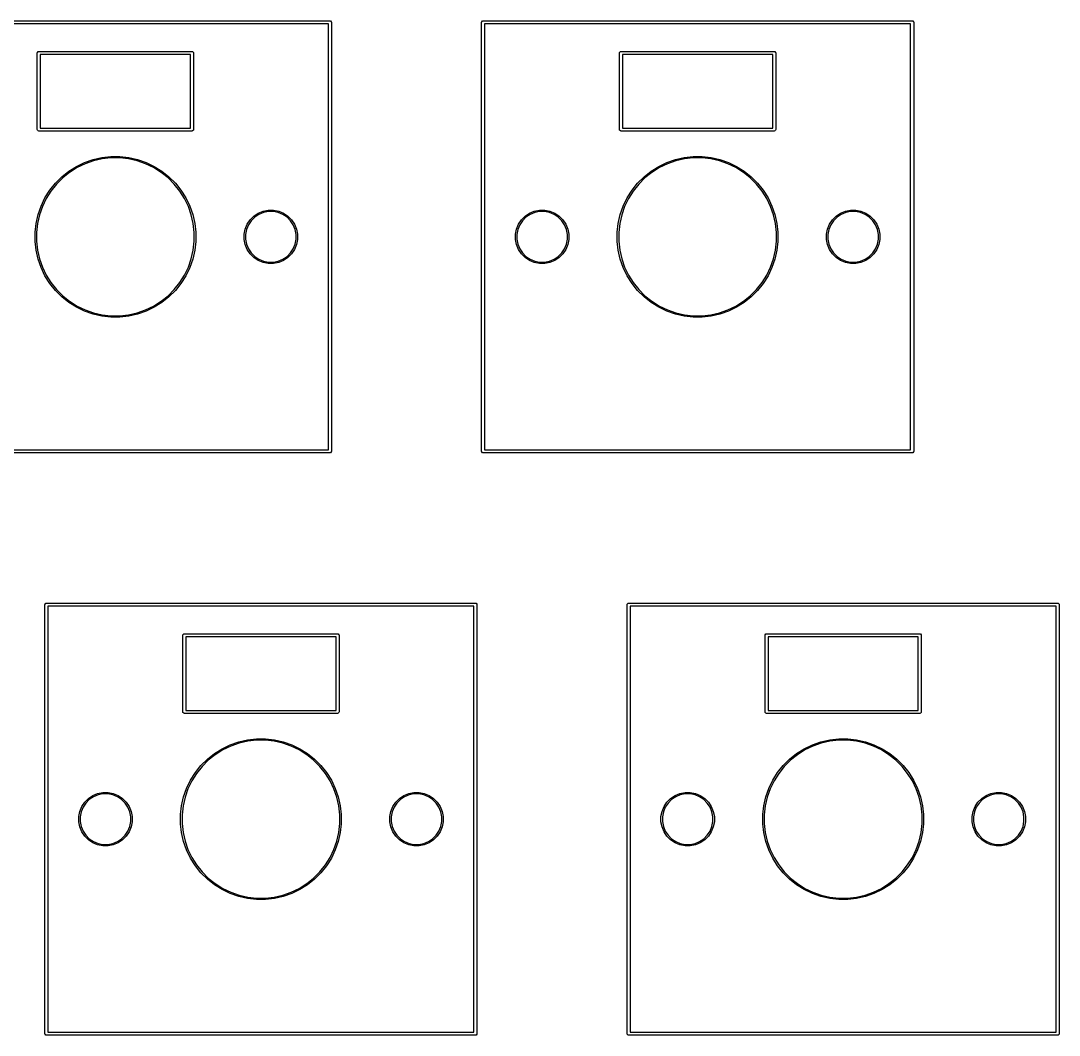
# Model space of a CAD drawing. Extents: x -11 to 295, y -114 to 10.
# Drawn here: x 44.41 to 78.3, y -45.05 to -11.95 of the extents above; entities that cross this region are included whole.
import ezdxf

# ---------------------------------------------------------------- set-up
doc = ezdxf.new("R2010")
doc.units = 0
doc.layers.add('BLACK', color=7, linetype='CONTINUOUS')

msp = doc.modelspace()

# ---------------------------------------------------------------- linework, layer by layer
at = {"layer": 'BLACK', "linetype": 'CONTINUOUS'}
for p, q in [((40.5, -11.95), (54.5, -11.95)), ((54.45, -12.05), (40.55, -12.05)), ((54.45, -25.95), (54.45, -12.05)), ((54.5, -11.95), (54.519134, -11.953806)), ((54.519134, -11.953806), (54.546194, -11.980866)), ((54.546194, -11.980866), (54.55, -12)), ((54.55, -12), (54.55, -26)), ((59.45, -12), (59.453806, -11.980866)), ((59.45, -26), (59.45, -12)), ((59.453806, -11.980866), (59.480866, -11.953806)), ((59.480866, -11.953806), (59.5, -11.95)), ((59.5, -11.95), (73.5, -11.95)), ((59.55, -12.05), (59.55, -25.95)), ((73.45, -12.05), (59.55, -12.05)), ((73.45, -25.95), (73.45, -12.05)), ((73.5, -11.95), (73.519134, -11.953806)), ((73.519134, -11.953806), (73.546194, -11.980866)), ((73.546194, -11.980866), (73.55, -12)), ((73.55, -12), (73.55, -26)), ((44.95, -13), (44.953806, -12.980866)), ((44.95, -15.5), (44.95, -13)), ((44.953806, -12.980866), (44.980866, -12.953806)), ((44.980866, -12.953806), (45, -12.95)), ((45, -12.95), (50, -12.95)), ((45.05, -13.05), (45.05, -15.45)), ((49.95, -13.05), (45.05, -13.05)), ((49.95, -15.45), (49.95, -13.05)), ((50, -12.95), (50.019134, -12.953806)), ((50.019134, -12.953806), (50.046194, -12.980866)), ((50.046194, -12.980866), (50.05, -13)), ((50.05, -13), (50.05, -15.5)), ((63.95, -13), (63.953806, -12.980866)), ((63.95, -15.5), (63.95, -13)), ((63.953806, -12.980866), (63.980866, -12.953806)), ((63.980866, -12.953806), (64, -12.95)), ((64, -12.95), (69, -12.95)), ((64.05, -13.05), (64.05, -15.45)), ((68.95, -13.05), (64.05, -13.05)), ((68.95, -15.45), (68.95, -13.05)), ((69, -12.95), (69.019134, -12.953806)), ((69.019134, -12.953806), (69.046194, -12.980866)), ((69.046194, -12.980866), (69.05, -13)), ((69.05, -13), (69.05, -15.5)), ((44.953806, -15.519134), (44.95, -15.5)), ((44.980866, -15.546194), (44.953806, -15.519134)), ((45, -15.55), (44.980866, -15.546194)), ((50, -15.55), (45, -15.55)), ((45.05, -15.45), (49.95, -15.45)), ((50.019134, -15.546194), (50, -15.55)), ((50.046194, -15.519134), (50.019134, -15.546194)), ((50.05, -15.5), (50.046194, -15.519134)), ((63.953806, -15.519134), (63.95, -15.5)), ((63.980866, -15.546194), (63.953806, -15.519134)), ((64, -15.55), (63.980866, -15.546194)), ((69, -15.55), (64, -15.55)), ((64.05, -15.45), (68.95, -15.45)), ((69.019134, -15.546194), (69, -15.55)), ((69.046194, -15.519134), (69.019134, -15.546194)), ((69.05, -15.5), (69.046194, -15.519134)), ((46.230238, -16.702539), (46.495456, -16.574816)), ((46.495456, -16.574816), (46.773307, -16.477592)), ((46.786025, -16.521739), (46.513038, -16.617262)), ((46.773307, -16.477592), (47.060296, -16.412089)), ((47.067992, -16.457382), (46.786025, -16.521739)), ((47.060296, -16.412089), (47.352815, -16.37913)), ((47.355391, -16.425), (47.067992, -16.457382)), ((47.352815, -16.37913), (47.647185, -16.37913)), ((47.644609, -16.425), (47.355391, -16.425)), ((47.932008, -16.457382), (47.644609, -16.425)), ((47.647185, -16.37913), (47.939704, -16.412089)), ((48.213975, -16.521739), (47.932008, -16.457382)), ((47.939704, -16.412089), (48.226693, -16.477592)), ((48.486962, -16.617262), (48.213975, -16.521739)), ((48.226693, -16.477592), (48.504544, -16.574816)), ((48.504544, -16.574816), (48.769762, -16.702539)), ((65.230238, -16.702539), (65.495456, -16.574816)), ((65.495456, -16.574816), (65.773307, -16.477592)), ((65.786025, -16.521739), (65.513038, -16.617262)), ((65.773307, -16.477592), (66.060296, -16.412089)), ((66.067992, -16.457382), (65.786025, -16.521739)), ((66.060296, -16.412089), (66.352815, -16.37913)), ((66.355391, -16.425), (66.067992, -16.457382)), ((66.352815, -16.37913), (66.647185, -16.37913)), ((66.644609, -16.425), (66.355391, -16.425)), ((66.932008, -16.457382), (66.644609, -16.425)), ((66.647185, -16.37913), (66.939704, -16.412089)), ((67.213975, -16.521739), (66.932008, -16.457382)), ((66.939704, -16.412089), (67.226693, -16.477592)), ((67.486962, -16.617262), (67.213975, -16.521739)), ((67.226693, -16.477592), (67.504544, -16.574816)), ((67.504544, -16.574816), (67.769762, -16.702539)), ((45.75084, -17.042689), (45.980988, -16.859153)), ((46.007574, -16.896622), (45.781454, -17.076946)), ((45.980988, -16.859153), (46.230238, -16.702539)), ((46.252461, -16.742749), (46.007574, -16.896622)), ((46.513038, -16.617262), (46.252461, -16.742749)), ((48.747539, -16.742749), (48.486962, -16.617262)), ((48.992426, -16.896622), (48.747539, -16.742749)), ((48.769762, -16.702539), (49.019012, -16.859153)), ((49.218546, -17.076946), (48.992426, -16.896622)), ((49.019012, -16.859153), (49.24916, -17.042689)), ((64.75084, -17.042689), (64.980988, -16.859153)), ((65.007574, -16.896622), (64.781454, -17.076946)), ((64.980988, -16.859153), (65.230238, -16.702539)), ((65.252461, -16.742749), (65.007574, -16.896622)), ((65.513038, -16.617262), (65.252461, -16.742749)), ((67.747539, -16.742749), (67.486962, -16.617262)), ((67.992426, -16.896622), (67.747539, -16.742749)), ((67.769762, -16.702539), (68.019012, -16.859153)), ((68.218546, -17.076946), (67.992426, -16.896622)), ((68.019012, -16.859153), (68.24916, -17.042689)), ((45.359153, -17.480988), (45.542689, -17.25084)), ((45.576946, -17.281454), (45.396622, -17.507574)), ((45.542689, -17.25084), (45.75084, -17.042689)), ((45.781454, -17.076946), (45.576946, -17.281454)), ((49.423054, -17.281454), (49.218546, -17.076946)), ((49.24916, -17.042689), (49.457311, -17.25084)), ((49.603378, -17.507574), (49.423054, -17.281454)), ((49.457311, -17.25084), (49.640847, -17.480988)), ((64.359153, -17.480988), (64.542689, -17.25084)), ((64.576946, -17.281454), (64.396622, -17.507574)), ((64.542689, -17.25084), (64.75084, -17.042689)), ((64.781454, -17.076946), (64.576946, -17.281454)), ((68.423054, -17.281454), (68.218546, -17.076946)), ((68.24916, -17.042689), (68.457311, -17.25084)), ((68.603378, -17.507574), (68.423054, -17.281454)), ((68.457311, -17.25084), (68.640847, -17.480988)), ((45.202539, -17.730238), (45.359153, -17.480988)), ((45.396622, -17.507574), (45.242749, -17.752461)), ((49.757251, -17.752461), (49.603378, -17.507574)), ((49.640847, -17.480988), (49.797461, -17.730238)), ((64.202539, -17.730238), (64.359153, -17.480988)), ((64.396622, -17.507574), (64.242749, -17.752461)), ((68.757251, -17.752461), (68.603378, -17.507574)), ((68.640847, -17.480988), (68.797461, -17.730238)), ((45.074816, -17.995456), (45.202539, -17.730238)), ((45.242749, -17.752461), (45.117262, -18.013038)), ((49.882738, -18.013038), (49.757251, -17.752461)), ((49.797461, -17.730238), (49.925184, -17.995456)), ((64.074816, -17.995456), (64.202539, -17.730238)), ((64.242749, -17.752461), (64.117262, -18.013038)), ((68.882738, -18.013038), (68.757251, -17.752461)), ((68.797461, -17.730238), (68.925184, -17.995456)), ((44.912089, -18.560296), (44.977592, -18.273307)), ((45.021739, -18.286025), (44.957382, -18.567992)), ((44.977592, -18.273307), (45.074816, -17.995456)), ((45.117262, -18.013038), (45.021739, -18.286025)), ((49.978261, -18.286025), (49.882738, -18.013038)), ((49.925184, -17.995456), (50.022408, -18.273307)), ((50.042618, -18.567992), (49.978261, -18.286025)), ((50.022408, -18.273307), (50.087911, -18.560296)), ((52.019906, -18.323616), (52.162528, -18.228319)), ((52.184216, -18.268894), (52.049093, -18.359181)), ((52.162528, -18.228319), (52.321001, -18.162677)), ((52.334356, -18.206704), (52.184216, -18.268894)), ((52.321001, -18.162677), (52.489235, -18.129213)), ((52.493745, -18.175), (52.334356, -18.206704)), ((52.489235, -18.129213), (52.660765, -18.129213)), ((52.656255, -18.175), (52.493745, -18.175)), ((52.815644, -18.206704), (52.656255, -18.175)), ((52.660765, -18.129213), (52.828999, -18.162677)), ((52.965784, -18.268894), (52.815644, -18.206704)), ((52.828999, -18.162677), (52.987472, -18.228319)), ((53.100907, -18.359181), (52.965784, -18.268894)), ((52.987472, -18.228319), (53.130094, -18.323616)), ((60.869906, -18.323616), (61.012528, -18.228319)), ((61.034216, -18.268894), (60.899093, -18.359181)), ((61.012528, -18.228319), (61.171001, -18.162677)), ((61.184356, -18.206704), (61.034216, -18.268894)), ((61.171001, -18.162677), (61.339235, -18.129213)), ((61.343745, -18.175), (61.184356, -18.206704)), ((61.339235, -18.129213), (61.510765, -18.129213)), ((61.506255, -18.175), (61.343745, -18.175)), ((61.665644, -18.206704), (61.506255, -18.175)), ((61.510765, -18.129213), (61.678999, -18.162677)), ((61.815784, -18.268894), (61.665644, -18.206704)), ((61.678999, -18.162677), (61.837472, -18.228319)), ((61.950907, -18.359181), (61.815784, -18.268894)), ((61.837472, -18.228319), (61.980094, -18.323616)), ((63.912089, -18.560296), (63.977592, -18.273307)), ((64.021739, -18.286025), (63.957382, -18.567992)), ((63.977592, -18.273307), (64.074816, -17.995456)), ((64.117262, -18.013038), (64.021739, -18.286025)), ((68.978261, -18.286025), (68.882738, -18.013038)), ((68.925184, -17.995456), (69.022408, -18.273307)), ((69.042618, -18.567992), (68.978261, -18.286025)), ((69.022408, -18.273307), (69.087911, -18.560296)), ((71.019906, -18.323616), (71.162528, -18.228319)), ((71.184216, -18.268894), (71.049093, -18.359181)), ((71.162528, -18.228319), (71.321001, -18.162677)), ((71.334356, -18.206704), (71.184216, -18.268894)), ((71.321001, -18.162677), (71.489235, -18.129213)), ((71.493745, -18.175), (71.334356, -18.206704)), ((71.489235, -18.129213), (71.660765, -18.129213)), ((71.656255, -18.175), (71.493745, -18.175)), ((71.815644, -18.206704), (71.656255, -18.175)), ((71.660765, -18.129213), (71.828999, -18.162677)), ((71.965784, -18.268894), (71.815644, -18.206704)), ((71.828999, -18.162677), (71.987472, -18.228319)), ((72.100907, -18.359181), (71.965784, -18.268894)), ((71.987472, -18.228319), (72.130094, -18.323616)), ((44.87913, -18.852815), (44.912089, -18.560296)), ((44.957382, -18.567992), (44.925, -18.855391)), ((50.075, -18.855391), (50.042618, -18.567992)), ((50.087911, -18.560296), (50.12087, -18.852815)), ((51.737677, -18.746001), (51.803319, -18.587528)), ((51.843894, -18.609216), (51.781704, -18.759356)), ((51.803319, -18.587528), (51.898616, -18.444906)), ((51.934181, -18.474093), (51.843894, -18.609216)), ((51.898616, -18.444906), (52.019906, -18.323616)), ((52.049093, -18.359181), (51.934181, -18.474093)), ((53.215819, -18.474093), (53.100907, -18.359181)), ((53.130094, -18.323616), (53.251384, -18.444906)), ((53.306106, -18.609216), (53.215819, -18.474093)), ((53.251384, -18.444906), (53.346681, -18.587528)), ((53.368296, -18.759356), (53.306106, -18.609216)), ((53.346681, -18.587528), (53.412323, -18.746001)), ((60.587677, -18.746001), (60.653319, -18.587528)), ((60.693894, -18.609216), (60.631704, -18.759356)), ((60.653319, -18.587528), (60.748616, -18.444906)), ((60.784181, -18.474093), (60.693894, -18.609216)), ((60.748616, -18.444906), (60.869906, -18.323616)), ((60.899093, -18.359181), (60.784181, -18.474093)), ((62.065819, -18.474093), (61.950907, -18.359181)), ((61.980094, -18.323616), (62.101384, -18.444906)), ((62.156106, -18.609216), (62.065819, -18.474093)), ((62.101384, -18.444906), (62.196681, -18.587528)), ((62.218296, -18.759356), (62.156106, -18.609216)), ((62.196681, -18.587528), (62.262323, -18.746001)), ((63.87913, -18.852815), (63.912089, -18.560296)), ((63.957382, -18.567992), (63.925, -18.855391)), ((69.075, -18.855391), (69.042618, -18.567992)), ((69.087911, -18.560296), (69.12087, -18.852815)), ((70.737677, -18.746001), (70.803319, -18.587528)), ((70.843894, -18.609216), (70.781704, -18.759356)), ((70.803319, -18.587528), (70.898616, -18.444906)), ((70.934181, -18.474093), (70.843894, -18.609216)), ((70.898616, -18.444906), (71.019906, -18.323616)), ((71.049093, -18.359181), (70.934181, -18.474093)), ((72.215819, -18.474093), (72.100907, -18.359181)), ((72.130094, -18.323616), (72.251384, -18.444906)), ((72.306106, -18.609216), (72.215819, -18.474093)), ((72.251384, -18.444906), (72.346681, -18.587528)), ((72.368296, -18.759356), (72.306106, -18.609216)), ((72.346681, -18.587528), (72.412323, -18.746001)), ((44.87913, -18.855391), (44.87913, -18.852815)), ((44.87913, -19.147185), (44.87913, -18.855391)), ((44.925, -18.855391), (44.925, -19.144609)), ((50.075, -19.144609), (50.075, -18.855391)), ((50.12087, -18.852815), (50.12087, -19.147185)), ((51.704213, -18.914235), (51.737677, -18.746001)), ((51.704213, -18.918745), (51.704213, -18.914235)), ((51.704213, -19.085765), (51.704213, -18.918745)), ((51.781704, -18.759356), (51.75, -18.918745)), ((51.75, -18.918745), (51.75, -19.081255)), ((53.4, -18.918745), (53.368296, -18.759356)), ((53.4, -19.081255), (53.4, -18.918745)), ((53.412323, -18.746001), (53.445787, -18.914235)), ((53.445787, -18.914235), (53.445787, -19.085765)), ((60.554213, -18.914235), (60.587677, -18.746001)), ((60.554213, -18.918745), (60.554213, -18.914235)), ((60.554213, -19.085765), (60.554213, -18.918745)), ((60.631704, -18.759356), (60.6, -18.918745)), ((60.6, -18.918745), (60.6, -19.081255)), ((62.25, -18.918745), (62.218296, -18.759356)), ((62.25, -19.081255), (62.25, -18.918745)), ((62.262323, -18.746001), (62.295787, -18.914235)), ((62.295787, -18.914235), (62.295787, -19.085765)), ((63.87913, -18.855391), (63.87913, -18.852815)), ((63.87913, -19.147185), (63.87913, -18.855391)), ((63.925, -18.855391), (63.925, -19.144609)), ((69.075, -19.144609), (69.075, -18.855391)), ((69.12087, -18.852815), (69.12087, -19.147185)), ((70.704213, -18.914235), (70.737677, -18.746001)), ((70.704213, -18.918745), (70.704213, -18.914235)), ((70.704213, -19.085765), (70.704213, -18.918745)), ((70.781704, -18.759356), (70.75, -18.918745)), ((70.75, -18.918745), (70.75, -19.081255)), ((72.4, -18.918745), (72.368296, -18.759356)), ((72.4, -19.081255), (72.4, -18.918745)), ((72.412323, -18.746001), (72.445787, -18.914235)), ((72.445787, -18.914235), (72.445787, -19.085765)), ((44.912089, -19.439704), (44.87913, -19.147185)), ((44.925, -19.144609), (44.957382, -19.432008)), ((50.042618, -19.432008), (50.075, -19.144609)), ((50.12087, -19.147185), (50.087911, -19.439704)), ((51.737677, -19.253999), (51.704213, -19.085765)), ((51.803319, -19.412472), (51.737677, -19.253999)), ((51.75, -19.081255), (51.781704, -19.240644)), ((51.781704, -19.240644), (51.843894, -19.390784)), ((53.306106, -19.390784), (53.368296, -19.240644)), ((53.412323, -19.253999), (53.346681, -19.412472)), ((53.368296, -19.240644), (53.4, -19.081255)), ((53.445787, -19.085765), (53.412323, -19.253999)), ((60.587677, -19.253999), (60.554213, -19.085765)), ((60.653319, -19.412472), (60.587677, -19.253999)), ((60.6, -19.081255), (60.631704, -19.240644)), ((60.631704, -19.240644), (60.693894, -19.390784)), ((62.156106, -19.390784), (62.218296, -19.240644)), ((62.262323, -19.253999), (62.196681, -19.412472)), ((62.218296, -19.240644), (62.25, -19.081255)), ((62.295787, -19.085765), (62.262323, -19.253999)), ((63.912089, -19.439704), (63.87913, -19.147185)), ((63.925, -19.144609), (63.957382, -19.432008)), ((69.042618, -19.432008), (69.075, -19.144609)), ((69.12087, -19.147185), (69.087911, -19.439704)), ((70.737677, -19.253999), (70.704213, -19.085765)), ((70.803319, -19.412472), (70.737677, -19.253999)), ((70.75, -19.081255), (70.781704, -19.240644)), ((70.781704, -19.240644), (70.843894, -19.390784)), ((72.306106, -19.390784), (72.368296, -19.240644)), ((72.412323, -19.253999), (72.346681, -19.412472)), ((72.368296, -19.240644), (72.4, -19.081255)), ((72.445787, -19.085765), (72.412323, -19.253999)), ((44.977592, -19.726693), (44.912089, -19.439704)), ((44.957382, -19.432008), (45.021739, -19.713975)), ((49.978261, -19.713975), (50.042618, -19.432008)), ((50.087911, -19.439704), (50.022408, -19.726693)), ((51.898616, -19.555094), (51.803319, -19.412472)), ((51.843894, -19.390784), (51.934181, -19.525907)), ((52.019906, -19.676384), (51.898616, -19.555094)), ((51.934181, -19.525907), (52.049093, -19.640819)), ((52.049093, -19.640819), (52.184216, -19.731106)), ((52.965784, -19.731106), (53.100907, -19.640819)), ((53.100907, -19.640819), (53.215819, -19.525907)), ((53.251384, -19.555094), (53.130094, -19.676384)), ((53.215819, -19.525907), (53.306106, -19.390784)), ((53.346681, -19.412472), (53.251384, -19.555094)), ((60.748616, -19.555094), (60.653319, -19.412472)), ((60.693894, -19.390784), (60.784181, -19.525907)), ((60.869906, -19.676384), (60.748616, -19.555094)), ((60.784181, -19.525907), (60.899093, -19.640819)), ((60.899093, -19.640819), (61.034216, -19.731106)), ((61.815784, -19.731106), (61.950907, -19.640819)), ((61.950907, -19.640819), (62.065819, -19.525907)), ((62.101384, -19.555094), (61.980094, -19.676384)), ((62.065819, -19.525907), (62.156106, -19.390784)), ((62.196681, -19.412472), (62.101384, -19.555094)), ((63.977592, -19.726693), (63.912089, -19.439704)), ((63.957382, -19.432008), (64.021739, -19.713975)), ((68.978261, -19.713975), (69.042618, -19.432008)), ((69.087911, -19.439704), (69.022408, -19.726693)), ((70.898616, -19.555094), (70.803319, -19.412472)), ((70.843894, -19.390784), (70.934181, -19.525907)), ((71.019906, -19.676384), (70.898616, -19.555094)), ((70.934181, -19.525907), (71.049093, -19.640819)), ((71.049093, -19.640819), (71.184216, -19.731106)), ((71.965784, -19.731106), (72.100907, -19.640819)), ((72.100907, -19.640819), (72.215819, -19.525907)), ((72.251384, -19.555094), (72.130094, -19.676384)), ((72.215819, -19.525907), (72.306106, -19.390784)), ((72.346681, -19.412472), (72.251384, -19.555094)), ((45.074816, -20.004544), (44.977592, -19.726693)), ((45.021739, -19.713975), (45.117262, -19.986962)), ((45.117262, -19.986962), (45.242749, -20.247539)), ((49.757251, -20.247539), (49.882738, -19.986962)), ((49.882738, -19.986962), (49.978261, -19.713975)), ((50.022408, -19.726693), (49.925184, -20.004544)), ((52.162528, -19.771681), (52.019906, -19.676384)), ((52.321001, -19.837323), (52.162528, -19.771681)), ((52.184216, -19.731106), (52.334356, -19.793296)), ((52.489235, -19.870787), (52.321001, -19.837323)), ((52.334356, -19.793296), (52.493745, -19.825)), ((52.660765, -19.870787), (52.489235, -19.870787)), ((52.493745, -19.825), (52.656255, -19.825)), ((52.656255, -19.825), (52.815644, -19.793296)), ((52.828999, -19.837323), (52.660765, -19.870787)), ((52.815644, -19.793296), (52.965784, -19.731106)), ((52.987472, -19.771681), (52.828999, -19.837323)), ((53.130094, -19.676384), (52.987472, -19.771681)), ((61.012528, -19.771681), (60.869906, -19.676384)), ((61.171001, -19.837323), (61.012528, -19.771681)), ((61.034216, -19.731106), (61.184356, -19.793296)), ((61.339235, -19.870787), (61.171001, -19.837323)), ((61.184356, -19.793296), (61.343745, -19.825)), ((61.510765, -19.870787), (61.339235, -19.870787)), ((61.343745, -19.825), (61.506255, -19.825)), ((61.506255, -19.825), (61.665644, -19.793296)), ((61.678999, -19.837323), (61.510765, -19.870787)), ((61.665644, -19.793296), (61.815784, -19.731106)), ((61.837472, -19.771681), (61.678999, -19.837323)), ((61.980094, -19.676384), (61.837472, -19.771681)), ((64.074816, -20.004544), (63.977592, -19.726693)), ((64.021739, -19.713975), (64.117262, -19.986962)), ((64.117262, -19.986962), (64.242749, -20.247539)), ((68.757251, -20.247539), (68.882738, -19.986962)), ((68.882738, -19.986962), (68.978261, -19.713975)), ((69.022408, -19.726693), (68.925184, -20.004544)), ((71.162528, -19.771681), (71.019906, -19.676384)), ((71.321001, -19.837323), (71.162528, -19.771681)), ((71.184216, -19.731106), (71.334356, -19.793296)), ((71.489235, -19.870787), (71.321001, -19.837323)), ((71.334356, -19.793296), (71.493745, -19.825)), ((71.660765, -19.870787), (71.489235, -19.870787)), ((71.493745, -19.825), (71.656255, -19.825)), ((71.656255, -19.825), (71.815644, -19.793296)), ((71.828999, -19.837323), (71.660765, -19.870787)), ((71.815644, -19.793296), (71.965784, -19.731106)), ((71.987472, -19.771681), (71.828999, -19.837323)), ((72.130094, -19.676384), (71.987472, -19.771681)), ((45.202539, -20.269762), (45.074816, -20.004544)), ((45.359153, -20.519012), (45.202539, -20.269762)), ((45.242749, -20.247539), (45.396622, -20.492426)), ((49.603378, -20.492426), (49.757251, -20.247539)), ((49.797461, -20.269762), (49.640847, -20.519012)), ((49.925184, -20.004544), (49.797461, -20.269762)), ((64.202539, -20.269762), (64.074816, -20.004544)), ((64.359153, -20.519012), (64.202539, -20.269762)), ((64.242749, -20.247539), (64.396622, -20.492426)), ((68.603378, -20.492426), (68.757251, -20.247539)), ((68.797461, -20.269762), (68.640847, -20.519012)), ((68.925184, -20.004544), (68.797461, -20.269762)), ((45.542689, -20.74916), (45.359153, -20.519012)), ((45.396622, -20.492426), (45.576946, -20.718546)), ((49.423054, -20.718546), (49.603378, -20.492426)), ((49.640847, -20.519012), (49.457311, -20.74916)), ((64.542689, -20.74916), (64.359153, -20.519012)), ((64.396622, -20.492426), (64.576946, -20.718546)), ((68.423054, -20.718546), (68.603378, -20.492426)), ((68.640847, -20.519012), (68.457311, -20.74916)), ((45.75084, -20.957311), (45.542689, -20.74916)), ((45.576946, -20.718546), (45.781454, -20.923054)), ((45.980988, -21.140847), (45.75084, -20.957311)), ((45.781454, -20.923054), (46.007574, -21.103378)), ((48.992426, -21.103378), (49.218546, -20.923054)), ((49.24916, -20.957311), (49.019012, -21.140847)), ((49.218546, -20.923054), (49.423054, -20.718546)), ((49.457311, -20.74916), (49.24916, -20.957311)), ((64.75084, -20.957311), (64.542689, -20.74916)), ((64.576946, -20.718546), (64.781454, -20.923054)), ((64.980988, -21.140847), (64.75084, -20.957311)), ((64.781454, -20.923054), (65.007574, -21.103378)), ((67.992426, -21.103378), (68.218546, -20.923054)), ((68.24916, -20.957311), (68.019012, -21.140847)), ((68.218546, -20.923054), (68.423054, -20.718546)), ((68.457311, -20.74916), (68.24916, -20.957311)), ((46.230238, -21.297461), (45.980988, -21.140847)), ((46.007574, -21.103378), (46.252461, -21.257251)), ((46.495456, -21.425184), (46.230238, -21.297461)), ((46.252461, -21.257251), (46.513038, -21.382738)), ((48.486962, -21.382738), (48.747539, -21.257251)), ((48.769762, -21.297461), (48.504544, -21.425184)), ((48.747539, -21.257251), (48.992426, -21.103378)), ((49.019012, -21.140847), (48.769762, -21.297461)), ((65.230238, -21.297461), (64.980988, -21.140847)), ((65.007574, -21.103378), (65.252461, -21.257251)), ((65.495456, -21.425184), (65.230238, -21.297461)), ((65.252461, -21.257251), (65.513038, -21.382738)), ((67.486962, -21.382738), (67.747539, -21.257251)), ((67.769762, -21.297461), (67.504544, -21.425184)), ((67.747539, -21.257251), (67.992426, -21.103378)), ((68.019012, -21.140847), (67.769762, -21.297461)), ((46.773307, -21.522408), (46.495456, -21.425184)), ((46.513038, -21.382738), (46.786025, -21.478261)), ((47.060296, -21.587911), (46.773307, -21.522408)), ((46.786025, -21.478261), (47.067992, -21.542618)), ((47.352815, -21.62087), (47.060296, -21.587911)), ((47.067992, -21.542618), (47.355391, -21.575)), ((47.647185, -21.62087), (47.352815, -21.62087)), ((47.355391, -21.575), (47.644609, -21.575)), ((47.644609, -21.575), (47.932008, -21.542618)), ((47.939704, -21.587911), (47.647185, -21.62087)), ((47.932008, -21.542618), (48.213975, -21.478261)), ((48.226693, -21.522408), (47.939704, -21.587911)), ((48.213975, -21.478261), (48.486962, -21.382738)), ((48.504544, -21.425184), (48.226693, -21.522408)), ((65.773307, -21.522408), (65.495456, -21.425184)), ((65.513038, -21.382738), (65.786025, -21.478261)), ((66.060296, -21.587911), (65.773307, -21.522408)), ((65.786025, -21.478261), (66.067992, -21.542618)), ((66.352815, -21.62087), (66.060296, -21.587911)), ((66.067992, -21.542618), (66.355391, -21.575)), ((66.647185, -21.62087), (66.352815, -21.62087)), ((66.355391, -21.575), (66.644609, -21.575)), ((66.644609, -21.575), (66.932008, -21.542618)), ((66.939704, -21.587911), (66.647185, -21.62087)), ((66.932008, -21.542618), (67.213975, -21.478261)), ((67.226693, -21.522408), (66.939704, -21.587911)), ((67.213975, -21.478261), (67.486962, -21.382738)), ((67.504544, -21.425184), (67.226693, -21.522408)), ((54.5, -26.05), (40.5, -26.05)), ((40.55, -25.95), (54.45, -25.95)), ((54.519134, -26.046194), (54.5, -26.05)), ((54.546194, -26.019134), (54.519134, -26.046194)), ((54.55, -26), (54.546194, -26.019134)), ((59.453806, -26.019134), (59.45, -26)), ((59.480866, -26.046194), (59.453806, -26.019134)), ((59.5, -26.05), (59.480866, -26.046194)), ((73.5, -26.05), (59.5, -26.05)), ((59.55, -25.95), (73.45, -25.95)), ((73.519134, -26.046194), (73.5, -26.05)), ((73.546194, -26.019134), (73.519134, -26.046194)), ((73.55, -26), (73.546194, -26.019134)), ((45.2, -31), (45.203806, -30.980866)), ((45.2, -45), (45.2, -31)), ((45.203806, -30.980866), (45.230866, -30.953806)), ((45.230866, -30.953806), (45.25, -30.95)), ((45.25, -30.95), (59.25, -30.95)), ((45.3, -31.05), (45.3, -44.95)), ((59.2, -31.05), (45.3, -31.05)), ((59.2, -44.95), (59.2, -31.05)), ((59.25, -30.95), (59.269134, -30.953806)), ((59.269134, -30.953806), (59.296194, -30.980866)), ((59.296194, -30.980866), (59.3, -31)), ((59.3, -31), (59.3, -45)), ((64.2, -31), (64.203806, -30.980866)), ((64.2, -45), (64.2, -31)), ((64.203806, -30.980866), (64.230866, -30.953806)), ((64.230866, -30.953806), (64.25, -30.95)), ((64.25, -30.95), (78.25, -30.95)), ((64.3, -31.05), (64.3, -44.95)), ((78.2, -31.05), (64.3, -31.05)), ((78.2, -44.95), (78.2, -31.05)), ((78.25, -30.95), (78.269134, -30.953806)), ((78.269134, -30.953806), (78.296194, -30.980866)), ((78.296194, -30.980866), (78.3, -31)), ((78.3, -31), (78.3, -45)), ((49.7, -32), (49.703806, -31.980866)), ((49.7, -34.5), (49.7, -32)), ((49.703806, -31.980866), (49.730866, -31.953806)), ((49.730866, -31.953806), (49.75, -31.95)), ((49.75, -31.95), (54.75, -31.95)), ((49.8, -32.05), (49.8, -34.45)), ((54.7, -32.05), (49.8, -32.05)), ((54.7, -34.45), (54.7, -32.05)), ((54.75, -31.95), (54.769134, -31.953806)), ((54.769134, -31.953806), (54.796194, -31.980866)), ((54.796194, -31.980866), (54.8, -32)), ((54.8, -32), (54.8, -34.5)), ((68.7, -32), (68.703806, -31.980866)), ((68.7, -34.5), (68.7, -32)), ((68.703806, -31.980866), (68.730866, -31.953806)), ((68.730866, -31.953806), (68.75, -31.95)), ((68.75, -31.95), (73.75, -31.95)), ((68.8, -32.05), (68.8, -34.45)), ((73.7, -32.05), (68.8, -32.05)), ((73.7, -34.45), (73.7, -32.05)), ((73.75, -31.95), (73.769134, -31.953806)), ((73.769134, -31.953806), (73.796194, -31.980866)), ((73.796194, -31.980866), (73.8, -32)), ((73.8, -32), (73.8, -34.5)), ((49.703806, -34.519134), (49.7, -34.5)), ((49.730866, -34.546194), (49.703806, -34.519134)), ((49.75, -34.55), (49.730866, -34.546194)), ((54.75, -34.55), (49.75, -34.55)), ((49.8, -34.45), (54.7, -34.45)), ((54.769134, -34.546194), (54.75, -34.55)), ((54.796194, -34.519134), (54.769134, -34.546194)), ((54.8, -34.5), (54.796194, -34.519134)), ((68.703806, -34.519134), (68.7, -34.5)), ((68.730866, -34.546194), (68.703806, -34.519134)), ((68.75, -34.55), (68.730866, -34.546194)), ((73.75, -34.55), (68.75, -34.55)), ((68.8, -34.45), (73.7, -34.45)), ((73.769134, -34.546194), (73.75, -34.55)), ((73.796194, -34.519134), (73.769134, -34.546194)), ((73.8, -34.5), (73.796194, -34.519134)), ((50.980238, -35.702539), (51.245456, -35.574816)), ((51.245456, -35.574816), (51.523307, -35.477592)), ((51.536025, -35.521739), (51.263038, -35.617262)), ((51.523307, -35.477592), (51.810296, -35.412089)), ((51.817992, -35.457382), (51.536025, -35.521739)), ((51.810296, -35.412089), (52.102815, -35.37913)), ((52.105391, -35.425), (51.817992, -35.457382)), ((52.102815, -35.37913), (52.397185, -35.37913)), ((52.394609, -35.425), (52.105391, -35.425)), ((52.682008, -35.457382), (52.394609, -35.425)), ((52.397185, -35.37913), (52.689704, -35.412089)), ((52.963975, -35.521739), (52.682008, -35.457382)), ((52.689704, -35.412089), (52.976693, -35.477592)), ((53.236962, -35.617262), (52.963975, -35.521739)), ((52.976693, -35.477592), (53.254544, -35.574816)), ((53.254544, -35.574816), (53.519762, -35.702539)), ((69.980238, -35.702539), (70.245456, -35.574816)), ((70.245456, -35.574816), (70.523307, -35.477592)), ((70.536025, -35.521739), (70.263038, -35.617262)), ((70.523307, -35.477592), (70.810296, -35.412089)), ((70.817992, -35.457382), (70.536025, -35.521739)), ((70.810296, -35.412089), (71.102815, -35.37913)), ((71.105391, -35.425), (70.817992, -35.457382)), ((71.102815, -35.37913), (71.397185, -35.37913)), ((71.394609, -35.425), (71.105391, -35.425)), ((71.682008, -35.457382), (71.394609, -35.425)), ((71.397185, -35.37913), (71.689704, -35.412089)), ((71.963975, -35.521739), (71.682008, -35.457382)), ((71.689704, -35.412089), (71.976693, -35.477592)), ((72.236962, -35.617262), (71.963975, -35.521739)), ((71.976693, -35.477592), (72.254544, -35.574816)), ((72.254544, -35.574816), (72.519762, -35.702539)), ((50.50084, -36.042689), (50.730988, -35.859153)), ((50.757574, -35.896622), (50.531454, -36.076946)), ((50.730988, -35.859153), (50.980238, -35.702539)), ((51.002461, -35.742749), (50.757574, -35.896622)), ((51.263038, -35.617262), (51.002461, -35.742749)), ((53.497539, -35.742749), (53.236962, -35.617262)), ((53.742426, -35.896622), (53.497539, -35.742749)), ((53.519762, -35.702539), (53.769012, -35.859153)), ((53.968546, -36.076946), (53.742426, -35.896622)), ((53.769012, -35.859153), (53.99916, -36.042689)), ((69.50084, -36.042689), (69.730988, -35.859153)), ((69.757574, -35.896622), (69.531454, -36.076946)), ((69.730988, -35.859153), (69.980238, -35.702539)), ((70.002461, -35.742749), (69.757574, -35.896622)), ((70.263038, -35.617262), (70.002461, -35.742749)), ((72.497539, -35.742749), (72.236962, -35.617262)), ((72.742426, -35.896622), (72.497539, -35.742749)), ((72.519762, -35.702539), (72.769012, -35.859153)), ((72.968546, -36.076946), (72.742426, -35.896622)), ((72.769012, -35.859153), (72.99916, -36.042689)), ((50.109153, -36.480988), (50.292689, -36.25084)), ((50.292689, -36.25084), (50.50084, -36.042689)), ((50.531454, -36.076946), (50.326946, -36.281454)), ((54.173054, -36.281454), (53.968546, -36.076946)), ((53.99916, -36.042689), (54.207311, -36.25084)), ((54.207311, -36.25084), (54.390847, -36.480988)), ((69.109153, -36.480988), (69.292689, -36.25084)), ((69.292689, -36.25084), (69.50084, -36.042689)), ((69.531454, -36.076946), (69.326946, -36.281454)), ((73.173054, -36.281454), (72.968546, -36.076946)), ((72.99916, -36.042689), (73.207311, -36.25084)), ((73.207311, -36.25084), (73.390847, -36.480988)), ((49.952539, -36.730238), (50.109153, -36.480988)), ((50.146622, -36.507574), (49.992749, -36.752461)), ((50.326946, -36.281454), (50.146622, -36.507574)), ((54.353378, -36.507574), (54.173054, -36.281454)), ((54.507251, -36.752461), (54.353378, -36.507574)), ((54.390847, -36.480988), (54.547461, -36.730238)), ((68.952539, -36.730238), (69.109153, -36.480988)), ((69.146622, -36.507574), (68.992749, -36.752461)), ((69.326946, -36.281454), (69.146622, -36.507574)), ((73.353378, -36.507574), (73.173054, -36.281454)), ((73.507251, -36.752461), (73.353378, -36.507574)), ((73.390847, -36.480988), (73.547461, -36.730238)), ((49.824816, -36.995456), (49.952539, -36.730238)), ((49.992749, -36.752461), (49.867262, -37.013038)), ((54.632738, -37.013038), (54.507251, -36.752461)), ((54.547461, -36.730238), (54.675184, -36.995456)), ((68.824816, -36.995456), (68.952539, -36.730238)), ((68.992749, -36.752461), (68.867262, -37.013038)), ((73.632738, -37.013038), (73.507251, -36.752461)), ((73.547461, -36.730238), (73.675184, -36.995456)), ((46.619906, -37.323616), (46.762528, -37.228319)), ((46.784216, -37.268894), (46.649093, -37.359181)), ((46.762528, -37.228319), (46.921001, -37.162677)), ((46.934356, -37.206704), (46.784216, -37.268894)), ((46.921001, -37.162677), (47.089235, -37.129213)), ((47.093745, -37.175), (46.934356, -37.206704)), ((47.089235, -37.129213), (47.260765, -37.129213)), ((47.256255, -37.175), (47.093745, -37.175)), ((47.415644, -37.206704), (47.256255, -37.175)), ((47.260765, -37.129213), (47.428999, -37.162677)), ((47.565784, -37.268894), (47.415644, -37.206704)), ((47.428999, -37.162677), (47.587472, -37.228319)), ((47.700907, -37.359181), (47.565784, -37.268894)), ((47.587472, -37.228319), (47.730094, -37.323616)), ((49.662089, -37.560296), (49.727592, -37.273307)), ((49.727592, -37.273307), (49.824816, -36.995456)), ((49.867262, -37.013038), (49.771739, -37.286025)), ((54.728261, -37.286025), (54.632738, -37.013038)), ((54.675184, -36.995456), (54.772408, -37.273307)), ((54.772408, -37.273307), (54.837911, -37.560296)), ((56.769906, -37.323616), (56.912528, -37.228319)), ((56.934216, -37.268894), (56.799093, -37.359181)), ((56.912528, -37.228319), (57.071001, -37.162677)), ((57.084356, -37.206704), (56.934216, -37.268894)), ((57.071001, -37.162677), (57.239235, -37.129213)), ((57.243745, -37.175), (57.084356, -37.206704)), ((57.239235, -37.129213), (57.410765, -37.129213)), ((57.406255, -37.175), (57.243745, -37.175)), ((57.565644, -37.206704), (57.406255, -37.175)), ((57.410765, -37.129213), (57.578999, -37.162677)), ((57.715784, -37.268894), (57.565644, -37.206704)), ((57.578999, -37.162677), (57.737472, -37.228319)), ((57.850907, -37.359181), (57.715784, -37.268894)), ((57.737472, -37.228319), (57.880094, -37.323616)), ((65.619906, -37.323616), (65.762528, -37.228319)), ((65.784216, -37.268894), (65.649093, -37.359181)), ((65.762528, -37.228319), (65.921001, -37.162677)), ((65.934356, -37.206704), (65.784216, -37.268894)), ((65.921001, -37.162677), (66.089235, -37.129213)), ((66.093745, -37.175), (65.934356, -37.206704)), ((66.089235, -37.129213), (66.260765, -37.129213)), ((66.256255, -37.175), (66.093745, -37.175)), ((66.415644, -37.206704), (66.256255, -37.175)), ((66.260765, -37.129213), (66.428999, -37.162677)), ((66.565784, -37.268894), (66.415644, -37.206704)), ((66.428999, -37.162677), (66.587472, -37.228319)), ((66.700907, -37.359181), (66.565784, -37.268894)), ((66.587472, -37.228319), (66.730094, -37.323616)), ((68.662089, -37.560296), (68.727592, -37.273307)), ((68.727592, -37.273307), (68.824816, -36.995456)), ((68.867262, -37.013038), (68.771739, -37.286025)), ((73.728261, -37.286025), (73.632738, -37.013038)), ((73.675184, -36.995456), (73.772408, -37.273307)), ((73.772408, -37.273307), (73.837911, -37.560296)), ((75.769906, -37.323616), (75.912528, -37.228319)), ((75.934216, -37.268894), (75.799093, -37.359181)), ((75.912528, -37.228319), (76.071001, -37.162677)), ((76.084356, -37.206704), (75.934216, -37.268894)), ((76.071001, -37.162677), (76.239235, -37.129213)), ((76.243745, -37.175), (76.084356, -37.206704)), ((76.239235, -37.129213), (76.410765, -37.129213)), ((76.406255, -37.175), (76.243745, -37.175)), ((76.565644, -37.206704), (76.406255, -37.175)), ((76.410765, -37.129213), (76.578999, -37.162677)), ((76.715784, -37.268894), (76.565644, -37.206704)), ((76.578999, -37.162677), (76.737472, -37.228319)), ((76.850907, -37.359181), (76.715784, -37.268894)), ((76.737472, -37.228319), (76.880094, -37.323616)), ((46.337677, -37.746001), (46.403319, -37.587528)), ((46.443894, -37.609216), (46.381704, -37.759356)), ((46.403319, -37.587528), (46.498616, -37.444906)), ((46.534181, -37.474093), (46.443894, -37.609216)), ((46.498616, -37.444906), (46.619906, -37.323616)), ((46.649093, -37.359181), (46.534181, -37.474093)), ((47.815819, -37.474093), (47.700907, -37.359181)), ((47.730094, -37.323616), (47.851384, -37.444906)), ((47.906106, -37.609216), (47.815819, -37.474093)), ((47.851384, -37.444906), (47.946681, -37.587528)), ((47.968296, -37.759356), (47.906106, -37.609216)), ((47.946681, -37.587528), (48.012323, -37.746001)), ((49.62913, -37.852815), (49.662089, -37.560296)), ((49.707382, -37.567992), (49.675, -37.855391)), ((49.771739, -37.286025), (49.707382, -37.567992)), ((54.792618, -37.567992), (54.728261, -37.286025)), ((54.825, -37.855391), (54.792618, -37.567992)), ((54.837911, -37.560296), (54.87087, -37.852815)), ((56.487677, -37.746001), (56.553319, -37.587528)), ((56.593894, -37.609216), (56.531704, -37.759356)), ((56.553319, -37.587528), (56.648616, -37.444906)), ((56.684181, -37.474093), (56.593894, -37.609216)), ((56.648616, -37.444906), (56.769906, -37.323616)), ((56.799093, -37.359181), (56.684181, -37.474093)), ((57.965819, -37.474093), (57.850907, -37.359181)), ((57.880094, -37.323616), (58.001384, -37.444906)), ((58.056106, -37.609216), (57.965819, -37.474093)), ((58.001384, -37.444906), (58.096681, -37.587528)), ((58.118296, -37.759356), (58.056106, -37.609216)), ((58.096681, -37.587528), (58.162323, -37.746001)), ((65.337677, -37.746001), (65.403319, -37.587528)), ((65.443894, -37.609216), (65.381704, -37.759356)), ((65.403319, -37.587528), (65.498616, -37.444906)), ((65.534181, -37.474093), (65.443894, -37.609216)), ((65.498616, -37.444906), (65.619906, -37.323616)), ((65.649093, -37.359181), (65.534181, -37.474093)), ((66.815819, -37.474093), (66.700907, -37.359181)), ((66.730094, -37.323616), (66.851384, -37.444906)), ((66.906106, -37.609216), (66.815819, -37.474093)), ((66.851384, -37.444906), (66.946681, -37.587528)), ((66.968296, -37.759356), (66.906106, -37.609216)), ((66.946681, -37.587528), (67.012323, -37.746001)), ((68.62913, -37.852815), (68.662089, -37.560296)), ((68.707382, -37.567992), (68.675, -37.855391)), ((68.771739, -37.286025), (68.707382, -37.567992)), ((73.792618, -37.567992), (73.728261, -37.286025)), ((73.825, -37.855391), (73.792618, -37.567992)), ((73.837911, -37.560296), (73.87087, -37.852815)), ((75.487677, -37.746001), (75.553319, -37.587528)), ((75.593894, -37.609216), (75.531704, -37.759356)), ((75.553319, -37.587528), (75.648616, -37.444906)), ((75.684181, -37.474093), (75.593894, -37.609216)), ((75.648616, -37.444906), (75.769906, -37.323616)), ((75.799093, -37.359181), (75.684181, -37.474093)), ((76.965819, -37.474093), (76.850907, -37.359181)), ((76.880094, -37.323616), (77.001384, -37.444906)), ((77.056106, -37.609216), (76.965819, -37.474093)), ((77.001384, -37.444906), (77.096681, -37.587528)), ((77.118296, -37.759356), (77.056106, -37.609216)), ((77.096681, -37.587528), (77.162323, -37.746001)), ((46.304213, -37.914235), (46.337677, -37.746001)), ((46.304213, -37.918745), (46.304213, -37.914235)), ((46.304213, -38.085765), (46.304213, -37.918745)), ((46.381704, -37.759356), (46.35, -37.918745)), ((46.35, -37.918745), (46.35, -38.081255)), ((48, -37.918745), (47.968296, -37.759356)), ((48, -38.081255), (48, -37.918745)), ((48.012323, -37.746001), (48.045787, -37.914235)), ((48.045787, -37.914235), (48.045787, -38.085765)), ((49.62913, -37.855391), (49.62913, -37.852815)), ((49.62913, -38.147185), (49.62913, -37.855391)), ((49.675, -37.855391), (49.675, -38.144609)), ((54.825, -38.144609), (54.825, -37.855391)), ((54.87087, -37.852815), (54.87087, -38.147185)), ((56.454213, -37.914235), (56.487677, -37.746001)), ((56.454213, -37.918745), (56.454213, -37.914235)), ((56.454213, -38.085765), (56.454213, -37.918745)), ((56.531704, -37.759356), (56.5, -37.918745)), ((56.5, -37.918745), (56.5, -38.081255)), ((58.15, -37.918745), (58.118296, -37.759356)), ((58.15, -38.081255), (58.15, -37.918745)), ((58.162323, -37.746001), (58.195787, -37.914235)), ((58.195787, -37.914235), (58.195787, -38.085765)), ((65.304213, -37.914235), (65.337677, -37.746001)), ((65.304213, -37.918745), (65.304213, -37.914235)), ((65.304213, -38.085765), (65.304213, -37.918745)), ((65.381704, -37.759356), (65.35, -37.918745)), ((65.35, -37.918745), (65.35, -38.081255)), ((67, -37.918745), (66.968296, -37.759356)), ((67, -38.081255), (67, -37.918745)), ((67.012323, -37.746001), (67.045787, -37.914235)), ((67.045787, -37.914235), (67.045787, -38.085765)), ((68.62913, -37.855391), (68.62913, -37.852815)), ((68.62913, -38.147185), (68.62913, -37.855391)), ((68.675, -37.855391), (68.675, -38.144609)), ((73.825, -38.144609), (73.825, -37.855391)), ((73.87087, -37.852815), (73.87087, -38.147185)), ((75.454213, -37.914235), (75.487677, -37.746001)), ((75.454213, -37.918745), (75.454213, -37.914235)), ((75.454213, -38.085765), (75.454213, -37.918745)), ((75.531704, -37.759356), (75.5, -37.918745)), ((75.5, -37.918745), (75.5, -38.081255)), ((77.15, -37.918745), (77.118296, -37.759356)), ((77.15, -38.081255), (77.15, -37.918745)), ((77.162323, -37.746001), (77.195787, -37.914235)), ((77.195787, -37.914235), (77.195787, -38.085765)), ((46.337677, -38.253999), (46.304213, -38.085765)), ((46.403319, -38.412472), (46.337677, -38.253999)), ((46.35, -38.081255), (46.381704, -38.240644)), ((46.381704, -38.240644), (46.443894, -38.390784)), ((47.906106, -38.390784), (47.968296, -38.240644)), ((48.012323, -38.253999), (47.946681, -38.412472)), ((47.968296, -38.240644), (48, -38.081255)), ((48.045787, -38.085765), (48.012323, -38.253999)), ((49.662089, -38.439704), (49.62913, -38.147185)), ((49.675, -38.144609), (49.707382, -38.432008)), ((54.792618, -38.432008), (54.825, -38.144609)), ((54.87087, -38.147185), (54.837911, -38.439704)), ((56.487677, -38.253999), (56.454213, -38.085765)), ((56.553319, -38.412472), (56.487677, -38.253999)), ((56.5, -38.081255), (56.531704, -38.240644)), ((56.531704, -38.240644), (56.593894, -38.390784)), ((58.056106, -38.390784), (58.118296, -38.240644)), ((58.162323, -38.253999), (58.096681, -38.412472)), ((58.118296, -38.240644), (58.15, -38.081255)), ((58.195787, -38.085765), (58.162323, -38.253999)), ((65.337677, -38.253999), (65.304213, -38.085765)), ((65.403319, -38.412472), (65.337677, -38.253999)), ((65.35, -38.081255), (65.381704, -38.240644)), ((65.381704, -38.240644), (65.443894, -38.390784)), ((66.906106, -38.390784), (66.968296, -38.240644)), ((67.012323, -38.253999), (66.946681, -38.412472)), ((66.968296, -38.240644), (67, -38.081255)), ((67.045787, -38.085765), (67.012323, -38.253999)), ((68.662089, -38.439704), (68.62913, -38.147185)), ((68.675, -38.144609), (68.707382, -38.432008)), ((73.792618, -38.432008), (73.825, -38.144609)), ((73.87087, -38.147185), (73.837911, -38.439704)), ((75.487677, -38.253999), (75.454213, -38.085765)), ((75.553319, -38.412472), (75.487677, -38.253999)), ((75.5, -38.081255), (75.531704, -38.240644)), ((75.531704, -38.240644), (75.593894, -38.390784)), ((77.056106, -38.390784), (77.118296, -38.240644)), ((77.162323, -38.253999), (77.096681, -38.412472)), ((77.118296, -38.240644), (77.15, -38.081255)), ((77.195787, -38.085765), (77.162323, -38.253999)), ((46.498616, -38.555094), (46.403319, -38.412472)), ((46.443894, -38.390784), (46.534181, -38.525907)), ((46.619906, -38.676384), (46.498616, -38.555094)), ((46.534181, -38.525907), (46.649093, -38.640819)), ((47.700907, -38.640819), (47.815819, -38.525907)), ((47.851384, -38.555094), (47.730094, -38.676384)), ((47.815819, -38.525907), (47.906106, -38.390784)), ((47.946681, -38.412472), (47.851384, -38.555094)), ((49.727592, -38.726693), (49.662089, -38.439704)), ((49.707382, -38.432008), (49.771739, -38.713975)), ((54.728261, -38.713975), (54.792618, -38.432008)), ((54.837911, -38.439704), (54.772408, -38.726693)), ((56.648616, -38.555094), (56.553319, -38.412472)), ((56.593894, -38.390784), (56.684181, -38.525907)), ((56.769906, -38.676384), (56.648616, -38.555094)), ((56.684181, -38.525907), (56.799093, -38.640819)), ((57.850907, -38.640819), (57.965819, -38.525907)), ((58.001384, -38.555094), (57.880094, -38.676384)), ((57.965819, -38.525907), (58.056106, -38.390784)), ((58.096681, -38.412472), (58.001384, -38.555094)), ((65.498616, -38.555094), (65.403319, -38.412472)), ((65.443894, -38.390784), (65.534181, -38.525907)), ((65.619906, -38.676384), (65.498616, -38.555094)), ((65.534181, -38.525907), (65.649093, -38.640819)), ((66.700907, -38.640819), (66.815819, -38.525907)), ((66.851384, -38.555094), (66.730094, -38.676384)), ((66.815819, -38.525907), (66.906106, -38.390784)), ((66.946681, -38.412472), (66.851384, -38.555094)), ((68.727592, -38.726693), (68.662089, -38.439704)), ((68.707382, -38.432008), (68.771739, -38.713975)), ((73.728261, -38.713975), (73.792618, -38.432008)), ((73.837911, -38.439704), (73.772408, -38.726693)), ((75.648616, -38.555094), (75.553319, -38.412472)), ((75.593894, -38.390784), (75.684181, -38.525907)), ((75.769906, -38.676384), (75.648616, -38.555094)), ((75.684181, -38.525907), (75.799093, -38.640819)), ((76.850907, -38.640819), (76.965819, -38.525907)), ((77.001384, -38.555094), (76.880094, -38.676384)), ((76.965819, -38.525907), (77.056106, -38.390784)), ((77.096681, -38.412472), (77.001384, -38.555094)), ((46.762528, -38.771681), (46.619906, -38.676384)), ((46.649093, -38.640819), (46.784216, -38.731106)), ((46.921001, -38.837323), (46.762528, -38.771681)), ((46.784216, -38.731106), (46.934356, -38.793296)), ((47.089235, -38.870787), (46.921001, -38.837323)), ((46.934356, -38.793296), (47.093745, -38.825)), ((47.260765, -38.870787), (47.089235, -38.870787)), ((47.093745, -38.825), (47.256255, -38.825)), ((47.256255, -38.825), (47.415644, -38.793296)), ((47.428999, -38.837323), (47.260765, -38.870787)), ((47.415644, -38.793296), (47.565784, -38.731106)), ((47.587472, -38.771681), (47.428999, -38.837323)), ((47.565784, -38.731106), (47.700907, -38.640819)), ((47.730094, -38.676384), (47.587472, -38.771681)), ((49.824816, -39.004544), (49.727592, -38.726693)), ((49.771739, -38.713975), (49.867262, -38.986962)), ((54.632738, -38.986962), (54.728261, -38.713975)), ((54.772408, -38.726693), (54.675184, -39.004544)), ((56.912528, -38.771681), (56.769906, -38.676384)), ((56.799093, -38.640819), (56.934216, -38.731106)), ((57.071001, -38.837323), (56.912528, -38.771681)), ((56.934216, -38.731106), (57.084356, -38.793296)), ((57.239235, -38.870787), (57.071001, -38.837323)), ((57.084356, -38.793296), (57.243745, -38.825)), ((57.410765, -38.870787), (57.239235, -38.870787)), ((57.243745, -38.825), (57.406255, -38.825)), ((57.406255, -38.825), (57.565644, -38.793296)), ((57.578999, -38.837323), (57.410765, -38.870787)), ((57.565644, -38.793296), (57.715784, -38.731106)), ((57.737472, -38.771681), (57.578999, -38.837323)), ((57.715784, -38.731106), (57.850907, -38.640819)), ((57.880094, -38.676384), (57.737472, -38.771681)), ((65.762528, -38.771681), (65.619906, -38.676384)), ((65.649093, -38.640819), (65.784216, -38.731106)), ((65.921001, -38.837323), (65.762528, -38.771681)), ((65.784216, -38.731106), (65.934356, -38.793296)), ((66.089235, -38.870787), (65.921001, -38.837323)), ((65.934356, -38.793296), (66.093745, -38.825)), ((66.260765, -38.870787), (66.089235, -38.870787)), ((66.093745, -38.825), (66.256255, -38.825)), ((66.256255, -38.825), (66.415644, -38.793296)), ((66.428999, -38.837323), (66.260765, -38.870787)), ((66.415644, -38.793296), (66.565784, -38.731106)), ((66.587472, -38.771681), (66.428999, -38.837323)), ((66.565784, -38.731106), (66.700907, -38.640819)), ((66.730094, -38.676384), (66.587472, -38.771681)), ((68.824816, -39.004544), (68.727592, -38.726693)), ((68.771739, -38.713975), (68.867262, -38.986962)), ((73.632738, -38.986962), (73.728261, -38.713975)), ((73.772408, -38.726693), (73.675184, -39.004544)), ((75.912528, -38.771681), (75.769906, -38.676384)), ((75.799093, -38.640819), (75.934216, -38.731106)), ((76.071001, -38.837323), (75.912528, -38.771681)), ((75.934216, -38.731106), (76.084356, -38.793296)), ((76.239235, -38.870787), (76.071001, -38.837323)), ((76.084356, -38.793296), (76.243745, -38.825)), ((76.410765, -38.870787), (76.239235, -38.870787)), ((76.243745, -38.825), (76.406255, -38.825)), ((76.406255, -38.825), (76.565644, -38.793296)), ((76.578999, -38.837323), (76.410765, -38.870787)), ((76.565644, -38.793296), (76.715784, -38.731106)), ((76.737472, -38.771681), (76.578999, -38.837323)), ((76.715784, -38.731106), (76.850907, -38.640819)), ((76.880094, -38.676384), (76.737472, -38.771681)), ((49.952539, -39.269762), (49.824816, -39.004544)), ((49.867262, -38.986962), (49.992749, -39.247539)), ((50.109153, -39.519012), (49.952539, -39.269762)), ((49.992749, -39.247539), (50.146622, -39.492426)), ((54.353378, -39.492426), (54.507251, -39.247539)), ((54.547461, -39.269762), (54.390847, -39.519012)), ((54.507251, -39.247539), (54.632738, -38.986962)), ((54.675184, -39.004544), (54.547461, -39.269762)), ((68.952539, -39.269762), (68.824816, -39.004544)), ((68.867262, -38.986962), (68.992749, -39.247539)), ((69.109153, -39.519012), (68.952539, -39.269762)), ((68.992749, -39.247539), (69.146622, -39.492426)), ((73.353378, -39.492426), (73.507251, -39.247539)), ((73.547461, -39.269762), (73.390847, -39.519012)), ((73.507251, -39.247539), (73.632738, -38.986962)), ((73.675184, -39.004544), (73.547461, -39.269762)), ((50.292689, -39.74916), (50.109153, -39.519012)), ((50.146622, -39.492426), (50.326946, -39.718546)), ((54.173054, -39.718546), (54.353378, -39.492426)), ((54.390847, -39.519012), (54.207311, -39.74916)), ((69.292689, -39.74916), (69.109153, -39.519012)), ((69.146622, -39.492426), (69.326946, -39.718546)), ((73.173054, -39.718546), (73.353378, -39.492426)), ((73.390847, -39.519012), (73.207311, -39.74916)), ((50.50084, -39.957311), (50.292689, -39.74916)), ((50.326946, -39.718546), (50.531454, -39.923054)), ((50.730988, -40.140847), (50.50084, -39.957311)), ((50.531454, -39.923054), (50.757574, -40.103378)), ((53.742426, -40.103378), (53.968546, -39.923054)), ((53.99916, -39.957311), (53.769012, -40.140847)), ((53.968546, -39.923054), (54.173054, -39.718546)), ((54.207311, -39.74916), (53.99916, -39.957311)), ((69.50084, -39.957311), (69.292689, -39.74916)), ((69.326946, -39.718546), (69.531454, -39.923054)), ((69.730988, -40.140847), (69.50084, -39.957311)), ((69.531454, -39.923054), (69.757574, -40.103378)), ((72.742426, -40.103378), (72.968546, -39.923054)), ((72.99916, -39.957311), (72.769012, -40.140847)), ((72.968546, -39.923054), (73.173054, -39.718546)), ((73.207311, -39.74916), (72.99916, -39.957311)), ((50.980238, -40.297461), (50.730988, -40.140847)), ((50.757574, -40.103378), (51.002461, -40.257251)), ((51.245456, -40.425184), (50.980238, -40.297461)), ((51.002461, -40.257251), (51.263038, -40.382738)), ((53.236962, -40.382738), (53.497539, -40.257251)), ((53.519762, -40.297461), (53.254544, -40.425184)), ((53.497539, -40.257251), (53.742426, -40.103378)), ((53.769012, -40.140847), (53.519762, -40.297461)), ((69.980238, -40.297461), (69.730988, -40.140847)), ((69.757574, -40.103378), (70.002461, -40.257251)), ((70.245456, -40.425184), (69.980238, -40.297461)), ((70.002461, -40.257251), (70.263038, -40.382738)), ((72.236962, -40.382738), (72.497539, -40.257251)), ((72.519762, -40.297461), (72.254544, -40.425184)), ((72.497539, -40.257251), (72.742426, -40.103378)), ((72.769012, -40.140847), (72.519762, -40.297461)), ((51.523307, -40.522408), (51.245456, -40.425184)), ((51.263038, -40.382738), (51.536025, -40.478261)), ((51.810296, -40.587911), (51.523307, -40.522408)), ((51.536025, -40.478261), (51.817992, -40.542618)), ((52.102815, -40.62087), (51.810296, -40.587911)), ((51.817992, -40.542618), (52.105391, -40.575)), ((52.397185, -40.62087), (52.102815, -40.62087)), ((52.105391, -40.575), (52.394609, -40.575)), ((52.394609, -40.575), (52.682008, -40.542618)), ((52.689704, -40.587911), (52.397185, -40.62087)), ((52.682008, -40.542618), (52.963975, -40.478261)), ((52.976693, -40.522408), (52.689704, -40.587911)), ((52.963975, -40.478261), (53.236962, -40.382738)), ((53.254544, -40.425184), (52.976693, -40.522408)), ((70.523307, -40.522408), (70.245456, -40.425184)), ((70.263038, -40.382738), (70.536025, -40.478261)), ((70.810296, -40.587911), (70.523307, -40.522408)), ((70.536025, -40.478261), (70.817992, -40.542618)), ((71.102815, -40.62087), (70.810296, -40.587911)), ((70.817992, -40.542618), (71.105391, -40.575)), ((71.397185, -40.62087), (71.102815, -40.62087)), ((71.105391, -40.575), (71.394609, -40.575)), ((71.394609, -40.575), (71.682008, -40.542618)), ((71.689704, -40.587911), (71.397185, -40.62087)), ((71.682008, -40.542618), (71.963975, -40.478261)), ((71.976693, -40.522408), (71.689704, -40.587911)), ((71.963975, -40.478261), (72.236962, -40.382738)), ((72.254544, -40.425184), (71.976693, -40.522408)), ((45.203806, -45.019134), (45.2, -45)), ((45.230866, -45.046194), (45.203806, -45.019134)), ((45.25, -45.05), (45.230866, -45.046194)), ((59.25, -45.05), (45.25, -45.05)), ((45.3, -44.95), (59.2, -44.95)), ((59.269134, -45.046194), (59.25, -45.05)), ((59.296194, -45.019134), (59.269134, -45.046194)), ((59.3, -45), (59.296194, -45.019134)), ((64.203806, -45.019134), (64.2, -45)), ((64.230866, -45.046194), (64.203806, -45.019134)), ((64.25, -45.05), (64.230866, -45.046194)), ((78.25, -45.05), (64.25, -45.05)), ((64.3, -44.95), (78.2, -44.95)), ((78.269134, -45.046194), (78.25, -45.05)), ((78.296194, -45.019134), (78.269134, -45.046194)), ((78.3, -45), (78.296194, -45.019134))]:
    msp.add_line(p, q, dxfattribs=at)

doc.saveas('drawing.dxf')
